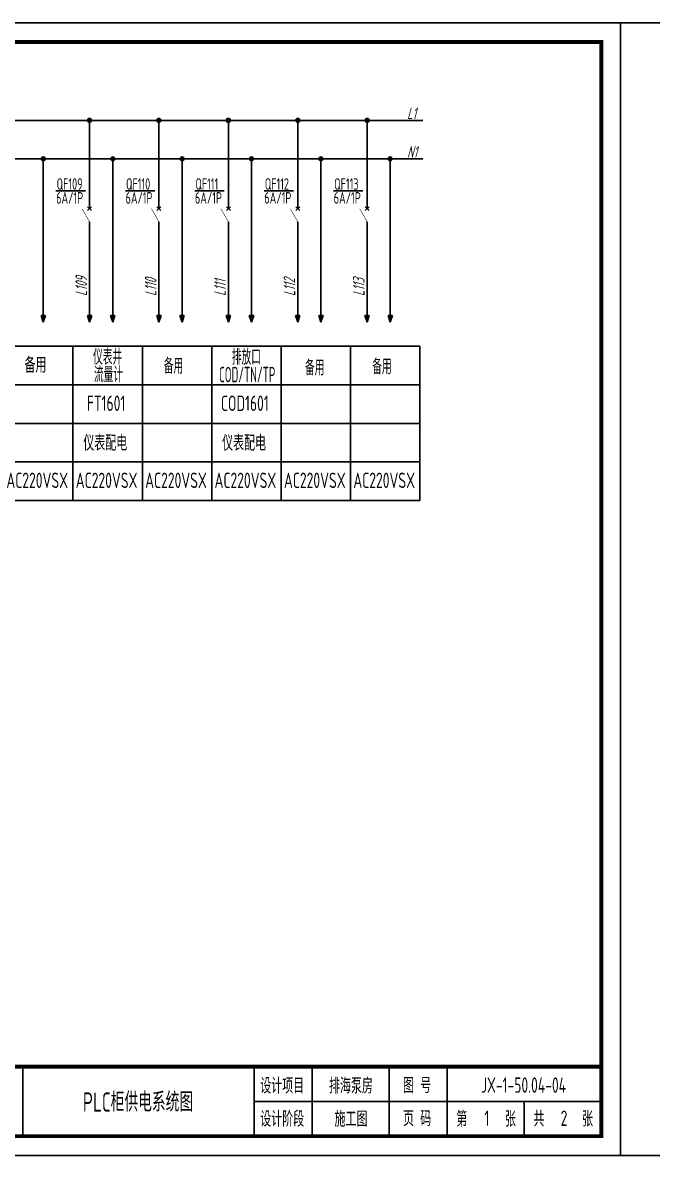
# Model space of a CAD drawing. Header units: millimetres. Extents: x 30557 to 235556, y -116603 to -73383.
# Drawn here: x 182190 to 183824, y -76323 to -73383 of the extents above; entities that cross this region are included whole.
import ezdxf
from ezdxf.enums import TextEntityAlignment as Align

# ---------------------------------------------------------------- set-up
doc = ezdxf.new("R2010")
doc.units = ezdxf.units.MM
for name, color, linetype in [('1', 3, 'Continuous'), ('ABDE_DENG', 4, 'Continuous'), ('HZ', 7, 'Continuous')]:
    doc.layers.add(name, color=color, linetype=linetype)
doc.layers.add('_Drawing', color=7, linetype='Continuous', lineweight=25)
doc.styles.add('supcon', font='sceie.shx', dxfattribs={"width": 0.75, "height": 40, "bigfont": 'sceic.shx'})
doc.styles.add('SYS', font='romans.shx', dxfattribs={"width": 0.7})

# ---------------------------------------------------------------- blocks, each defined once
blk = doc.blocks.new('supcon图框')
at = {"linetype": 'Continuous'}
for p, q in [((6145.7, 4361.7), (1987.7, 4361.7)), ((1987.7, 4361.7), (1987.7, 1421.7)), ((6145.7, 1421.7), (6145.7, 4361.7)), ((1987.7, 1421.7), (6145.7, 1421.7))]:
    blk.add_line(p, q, dxfattribs=at)
for p, q in [((4595.7, 1651.7), (4595.7, 1471.7)), ((5195.7, 1651.7), (5195.7, 1471.7)), ((5345.7, 1651.7), (5345.7, 1471.7)), ((5545.7, 1651.7), (5545.7, 1471.7)), ((5695.7, 1651.7), (5695.7, 1471.7)), ((5195.7, 1561.7), (6095.7, 1561.7)), ((5895.7, 1561.7), (5895.7, 1471.7))]:
    blk.add_line(p, q)
at = {"linetype": 'Continuous', "const_width": 10}
blk.add_lwpolyline([(2195.7, 4311.7), (6095.7, 4311.7), (6095.7, 1471.7), (2195.7, 1471.7)], close=True, dxfattribs=at)
blk.add_lwpolyline([(2195.7, 1651.7), (6095.7, 1651.7)], dxfattribs=at)
at = {"style": 'supcon', "width": 0.75}
for s, p in [('设计项目', (5268, 1604.2)), ('图 号', (5618, 1604.2)), ('设计阶段', (5268, 1518.1)), ('施工图', (5446.5, 1518.1)), ('页 码', (5618, 1518.1)), ('第      张', (5797, 1518.1)), ('共      张', (5997, 1518.1))]:
    blk.add_text(s, height=40, dxfattribs=at).set_placement(p, align=Align.MIDDLE)
blk = doc.blocks.new('S_301')
at = {"color": 0, "const_width": 0.3}
blk.add_lwpolyline([(0, -7.5), (-4.3, -0.06)], dxfattribs=at)
at = {"color": 0}
for points in [[(0, 0), (0, 5.72)], [(0, -7.5), (0, -10)]]:
    blk.add_lwpolyline(points, dxfattribs=at)
at = {"layer": 'HZ', "color": 7, "linetype": 'Continuous', "style": 'SYS', "width": 0.7, "flags": 1}
for tag in ['XYVALUE', 'VALUE']:
    blk.add_attdef(tag, text='', height=0.02, dxfattribs=at).set_placement((-0.55, 8.72), align=Align.MIDDLE)
blk = doc.blocks.new('1P断路器')
at = {"layer": '1', "color": 4}
for p, q in [((10913.1, 36538.9), (10903.8, 36530.3)), ((10913.1, 36530.3), (10903.8, 36538.9))]:
    blk.add_line(p, q, dxfattribs=at)
at = {"layer": 'ABDE_DENG', "linetype": 'Continuous', "xscale": 4, "yscale": 4, "zscale": 4}
blk.add_blockref('S_301', (10908.5, 36534.6), dxfattribs=at)

msp = doc.modelspace()

# ---------------------------------------------------------------- hatches: boundary and pattern name
h = msp.add_hatch(color=256)
h.dxf.hatch_style = 1
h.paths.add_polyline_path([(182369, -73636.5, 1), (182359, -73636.5, 1)])
h = msp.add_hatch(color=256)
h.dxf.hatch_style = 1
h.paths.add_polyline_path([(182549, -73636.5, 1), (182539, -73636.5, 1)])
h = msp.add_hatch(color=256)
h.dxf.hatch_style = 1
h.paths.add_polyline_path([(182729, -73636.5, 1), (182719, -73636.5, 1)])
h = msp.add_hatch(color=256)
h.dxf.hatch_style = 1
h.paths.add_polyline_path([(182909, -73636.5, 1), (182899, -73636.5, 1)])
h = msp.add_hatch(color=256)
h.dxf.hatch_style = 1
h.paths.add_polyline_path([(183089, -73636.5, 1), (183079, -73636.5, 1)])
h = msp.add_hatch(color=256)
h.dxf.hatch_style = 1
h.paths.add_polyline_path([(182249, -73736.5, 1), (182239, -73736.5, 1)])
h = msp.add_hatch(color=256)
h.dxf.hatch_style = 1
h.paths.add_polyline_path([(182429, -73736.5, 1), (182419, -73736.5, 1)])
h = msp.add_hatch(color=256)
h.dxf.hatch_style = 1
h.paths.add_polyline_path([(182609, -73736.5, 1), (182599, -73736.5, 1)])
h = msp.add_hatch(color=256)
h.dxf.hatch_style = 1
h.paths.add_polyline_path([(182789, -73736.5, 1), (182779, -73736.5, 1)])
h = msp.add_hatch(color=256)
h.dxf.hatch_style = 1
h.paths.add_polyline_path([(182969, -73736.5, 1), (182959, -73736.5, 1)])
h = msp.add_hatch(color=256)
h.dxf.hatch_style = 1
h.paths.add_polyline_path([(183149, -73736.5, 1), (183139, -73736.5, 1)])
at = {"layer": '1'}
for color, points in [(150, [(182249.7, -74143.5), (182244, -74143.5), (182238.4, -74143.5), (182244, -74160.4)]), (1, [(182364, -74143.5), (182358.4, -74143.5), (182364, -74160.3), (182369.6, -74143.5)]), (150, [(182429.7, -74143.5), (182424, -74143.5), (182418.4, -74143.5), (182424, -74160.4)]), (1, [(182544, -74143.5), (182538.4, -74143.5), (182544, -74160.3), (182549.6, -74143.5)]), (150, [(182609.7, -74143.5), (182604, -74143.5), (182598.4, -74143.5), (182604, -74160.4)]), (1, [(182724, -74143.5), (182718.4, -74143.5), (182724, -74160.3), (182729.6, -74143.5)]), (150, [(182789.7, -74143.5), (182784, -74143.5), (182778.4, -74143.5), (182784, -74160.4)]), (1, [(182904, -74143.5), (182898.4, -74143.5), (182904, -74160.3), (182909.6, -74143.5)]), (150, [(182969.7, -74143.5), (182964, -74143.5), (182958.4, -74143.5), (182964, -74160.4)]), (1, [(183084, -74143.5), (183078.4, -74143.5), (183084, -74160.3), (183089.6, -74143.5)]), (150, [(183149.7, -74143.5), (183144, -74143.5), (183138.4, -74143.5), (183144, -74160.4)])]:
    msp.add_hatch(color=color, dxfattribs=at).paths.add_polyline_path(points)

# ---------------------------------------------------------------- linework, layer by layer
at = {"color": 1}
msp.add_line((180254.4, -73636.5), (183228.3, -73636.5), dxfattribs=at)
at = {"color": 150}
msp.add_line((180254.4, -73736.5), (183228.3, -73736.5), dxfattribs=at)
at = {"linetype": 'Continuous'}
for p, q in [((182276.8, -73819.2), (182353.1, -73819.2)), ((182456.8, -73819.2), (182533.1, -73819.2)), ((182636.8, -73819.2), (182713.1, -73819.2)), ((182816.8, -73819.2), (182893.1, -73819.2)), ((182996.8, -73819.2), (183073.1, -73819.2)), ((182320.9, -74223), (182320.9, -74623)), ((182500.9, -74223), (182500.9, -74623)), ((182680.9, -74223), (182680.9, -74623)), ((182860.9, -74223), (182860.9, -74623)), ((183040.9, -74223), (183040.9, -74623)), ((183220.9, -74223), (183220.9, -74623))]:
    msp.add_line(p, q, dxfattribs=at)
at = {"lineweight": -3}
for p, q in [((180510.9, -74223), (183220.9, -74223)), ((182320.9, -74223), (182320.9, -74623)), ((182500.9, -74223), (182500.9, -74623)), ((182500.9, -74223), (182500.9, -74623)), ((182680.9, -74223), (182680.9, -74623)), ((182860.9, -74223), (182860.9, -74623)), ((183040.9, -74223), (183040.9, -74623)), ((183040.9, -74223), (183040.9, -74623)), ((183220.9, -74223), (183220.9, -74623)), ((180510.9, -74323), (183220.9, -74323)), ((180510.9, -74423), (183220.9, -74423)), ((180510.9, -74523), (183220.9, -74523)), ((180510.9, -74623), (183220.9, -74623))]:
    msp.add_line(p, q, dxfattribs=at)
for centre in [(182364, -73636.5), (182544, -73636.5), (182724, -73636.5), (182904, -73636.5), (183084, -73636.5), (182244, -73736.5), (182424, -73736.5), (182604, -73736.5), (182784, -73736.5), (182964, -73736.5), (183144, -73736.5)]:
    msp.add_circle(centre, 5)
at = {"layer": '1', "color": 1, "linetype": 'Continuous'}
for p, q in [((182364, -73636.5), (182364, -73840.1)), ((182544, -73636.5), (182544, -73840.1)), ((182724, -73636.5), (182724, -73840.1)), ((182904, -73636.5), (182904, -73840.1)), ((183084, -73636.5), (183084, -73840.1)), ((182364, -73910.9), (182364, -74143.5)), ((182544, -73910.9), (182544, -74143.5)), ((182724, -73910.9), (182724, -74143.5)), ((182904, -73910.9), (182904, -74143.5)), ((183084, -73910.9), (183084, -74143.5)), ((182358.4, -74143.5), (182364, -74160.3)), ((182364, -74143.5), (182358.4, -74143.5)), ((182364, -74143.5), (182369.6, -74143.5)), ((182369.6, -74143.5), (182364, -74160.3)), ((182538.4, -74143.5), (182544, -74160.3)), ((182544, -74143.5), (182538.4, -74143.5)), ((182544, -74143.5), (182549.6, -74143.5)), ((182549.6, -74143.5), (182544, -74160.3)), ((182718.4, -74143.5), (182724, -74160.3)), ((182724, -74143.5), (182718.4, -74143.5)), ((182724, -74143.5), (182729.6, -74143.5)), ((182729.6, -74143.5), (182724, -74160.3)), ((182898.4, -74143.5), (182904, -74160.3)), ((182904, -74143.5), (182898.4, -74143.5)), ((182904, -74143.5), (182909.6, -74143.5)), ((182909.6, -74143.5), (182904, -74160.3)), ((183078.4, -74143.5), (183084, -74160.3)), ((183084, -74143.5), (183078.4, -74143.5)), ((183084, -74143.5), (183089.6, -74143.5)), ((183089.6, -74143.5), (183084, -74160.3))]:
    msp.add_line(p, q, dxfattribs=at)
at = {"layer": '1', "color": 150}
for p, q in [((182244, -73736.5), (182244, -74143.6)), ((182424, -73736.5), (182424, -74143.6)), ((182604, -73736.5), (182604, -74143.6)), ((182784, -73736.5), (182784, -74143.6)), ((182964, -73736.5), (182964, -74143.6)), ((183144, -73736.5), (183144, -74143.6)), ((182244, -74143.4), (182238.4, -74143.4)), ((182238.4, -74143.4), (182244, -74160.3)), ((182238.4, -74143.5), (182244, -74160.4)), ((182249.7, -74143.4), (182244, -74160.3)), ((182244, -74143.4), (182249.7, -74143.4)), ((182249.7, -74143.5), (182244, -74160.4)), ((182424, -74143.4), (182418.4, -74143.4)), ((182418.4, -74143.4), (182424, -74160.3)), ((182418.4, -74143.5), (182424, -74160.4)), ((182429.7, -74143.4), (182424, -74160.3)), ((182424, -74143.4), (182429.7, -74143.4)), ((182429.7, -74143.5), (182424, -74160.4)), ((182604, -74143.4), (182598.4, -74143.4)), ((182598.4, -74143.4), (182604, -74160.3)), ((182598.4, -74143.5), (182604, -74160.4)), ((182609.7, -74143.4), (182604, -74160.3)), ((182604, -74143.4), (182609.7, -74143.4)), ((182609.7, -74143.5), (182604, -74160.4)), ((182784, -74143.4), (182778.4, -74143.4)), ((182778.4, -74143.4), (182784, -74160.3)), ((182778.4, -74143.5), (182784, -74160.4)), ((182789.7, -74143.4), (182784, -74160.3)), ((182784, -74143.4), (182789.7, -74143.4)), ((182789.7, -74143.5), (182784, -74160.4)), ((182964, -74143.4), (182958.4, -74143.4)), ((182958.4, -74143.4), (182964, -74160.3)), ((182958.4, -74143.5), (182964, -74160.4)), ((182969.7, -74143.4), (182964, -74160.3)), ((182964, -74143.4), (182969.7, -74143.4)), ((182969.7, -74143.5), (182964, -74160.4)), ((183144, -74143.4), (183138.4, -74143.4)), ((183138.4, -74143.4), (183144, -74160.3)), ((183138.4, -74143.5), (183144, -74160.4)), ((183149.7, -74143.4), (183144, -74160.3)), ((183144, -74143.4), (183149.7, -74143.4)), ((183149.7, -74143.5), (183144, -74160.4))]:
    msp.add_line(p, q, dxfattribs=at)

# ---------------------------------------------------------------- block references
for p in [(177595.6, -77744.7), (181753.6, -77744.7)]:
    msp.add_blockref('supcon图框', p)
at = {"lineweight": -3, "xscale": 1.125, "yscale": 1.125, "zscale": 1.125}
for p in [(170092, -114967.3), (170272, -114967.3), (170452, -114967.3), (170632, -114967.3), (170812, -114967.3)]:
    msp.add_blockref('1P断路器', p, dxfattribs=at)

# ---------------------------------------------------------------- texts
at = {"color": 3, "style": 'supcon', "width": 0.75}
for s, p in [('排海泵房', (183042, -76140.5)), ('1', (183394.6, -76226.6))]:
    msp.add_text(s, height=40, dxfattribs=at).set_placement(p, align=Align.MIDDLE)
at = {"layer": '1', "color": 0, "style": 'supcon', "oblique": 15, "width": 0.75}
for s, p in [('L1', (183187.6, -73633.4)), ('N1', (183187.6, -73733.4))]:
    msp.add_text(s, height=30, dxfattribs=at).set_placement(p)
at = {"layer": '1', "color": 0, "style": 'supcon', "width": 0.75}
for s, p in [('QF109', (182278.5, -73816.8)), ('QF110', (182458.5, -73816.8)), ('QF111', (182638.5, -73816.8)), ('QF112', (182818.5, -73816.8)), ('QF113', (182998.5, -73816.8)), ('6A/1P', (182277.3, -73852.8)), ('6A/1P', (182457.3, -73852.8)), ('6A/1P', (182637.3, -73852.8)), ('6A/1P', (182817.3, -73852.8)), ('6A/1P', (182997.3, -73852.8))]:
    msp.add_text(s, height=30, dxfattribs=at).set_placement(p)
at = {"layer": '1', "color": 0, "style": 'supcon', "oblique": 15, "width": 0.75}
for s, p in [('L109', (182357.4, -74092.4)), ('L110', (182537.4, -74092.4)), ('L111', (182717.4, -74092.4)), ('L112', (182897.4, -74092.4)), ('L113', (183077.4, -74092.4))]:
    msp.add_text(s, height=30, rotation=90.2156, dxfattribs=at).set_placement(p)
at = {"layer": '1', "color": 7, "style": 'supcon'}
for s, width, p in [('仪表井', 0.6, (182410.8, -74270.9)), ('排放口', 0.6, (182770.8, -74270.9)), ('流量计', 0.6, (182413, -74316.4)), ('FT1601', 0.75, (182406.8, -74390.9)), ('COD1601', 0.75, (182766.8, -74390.9)), ('仪表配电', 0.75, (182404.7, -74494.1)), ('仪表配电', 0.75, (182764.7, -74494.1))]:
    msp.add_text(s, height=40, dxfattribs=dict(at, width=width)).set_placement(p, align=Align.CENTER)
at = {"layer": '1', "color": 1, "style": 'supcon', "width": 0.75}
msp.add_text('备用', height=40, dxfattribs=at).set_placement((182195.1, -74291.7))
at = {"layer": '1', "color": 1, "style": 'supcon', "width": 0.6}
for s, p in [('备用', (182581.8, -74294.1)), ('备用', (182948, -74298.6)), ('备用', (183122.4, -74295.7)), ('COD/TN/TP', (182773, -74316.4))]:
    msp.add_text(s, height=40, dxfattribs=at).set_placement(p, align=Align.CENTER)
at = {"layer": '1', "color": 7, "style": 'supcon', "width": 0.75}
for p in [(182148.2, -74590.9), (182328.2, -74590.9), (182508.2, -74590.9), (182688.2, -74590.9), (182868.2, -74590.9), (183048.2, -74590.9)]:
    msp.add_text('AC220VSX', height=40, dxfattribs=at).set_placement(p)
at = {"layer": '_Drawing', "color": 3, "style": 'supcon', "width": 0.75}
for s, height, p in [('JX-1-50.04-04', 40, (183489.8, -76140.5)), ('PLC柜供电系统图', 50, (182489.6, -76181.9)), ('2', 40, (183594.6, -76226.6))]:
    msp.add_text(s, height=height, dxfattribs=at).set_placement(p, align=Align.MIDDLE)

doc.saveas('drawing.dxf')
